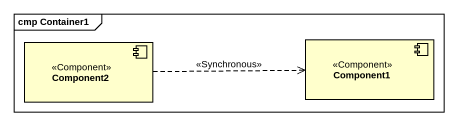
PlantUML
@startuml
mainframe cmp Container1
component Component2 <<Component>>
component Component1 <<Component>>
Component2 .right.> Component1 : <<Synchronous>>
@enduml
